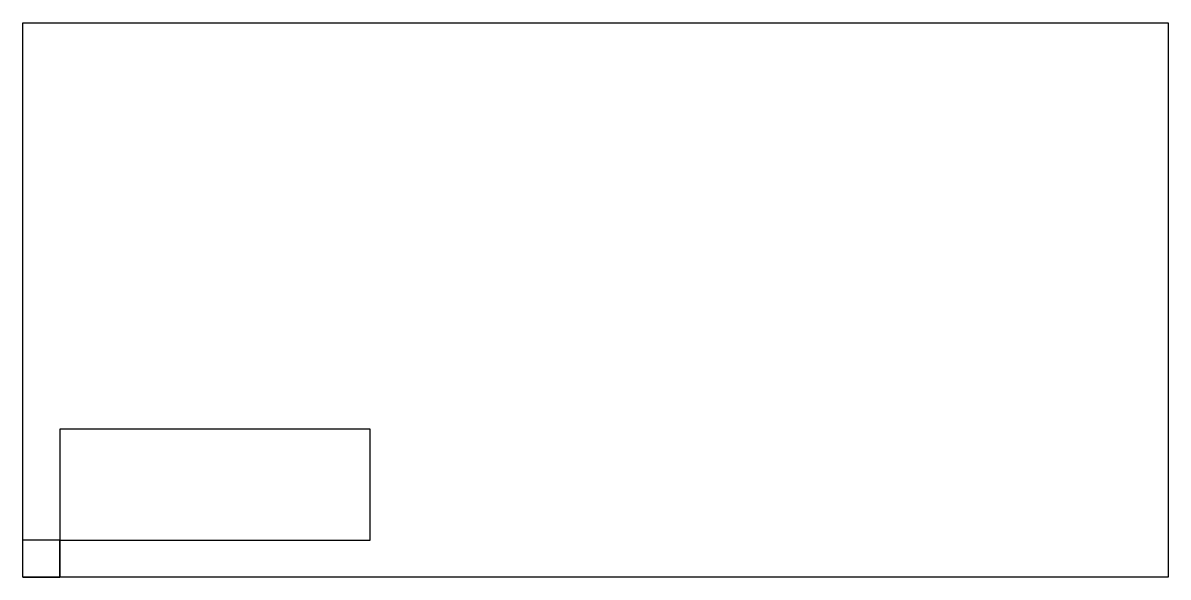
# Model space of a CAD drawing. Header units: millimetres. Extents: x -90 to 65, y -27 to 48.
import ezdxf

# ---------------------------------------------------------------- set-up
doc = ezdxf.new("R2010")
doc.units = ezdxf.units.MM
doc.layers.get('0').update_dxf_attribs({"linetype": 'CONTINUOUS'})

msp = doc.modelspace()

# ---------------------------------------------------------------- linework, layer by layer
for p, q in [((-43, -7), (-85, -7)), ((-85, -7), (-85, -22)), ((-43, -22), (-43, -7)), ((-85, -22), (-90, -22)), ((-85, -27), (-85, -22)), ((-85, -22), (-85, -27)), ((-85, -27), (-85, -22)), ((-85, -22), (-43, -22)), ((-90, -27), (-85, -27))]:
    msp.add_line(p, q)
msp.add_lwpolyline([(-90, 48), (65, 48), (65, -27), (-90, -27)], close=True)

doc.saveas('drawing.dxf')
